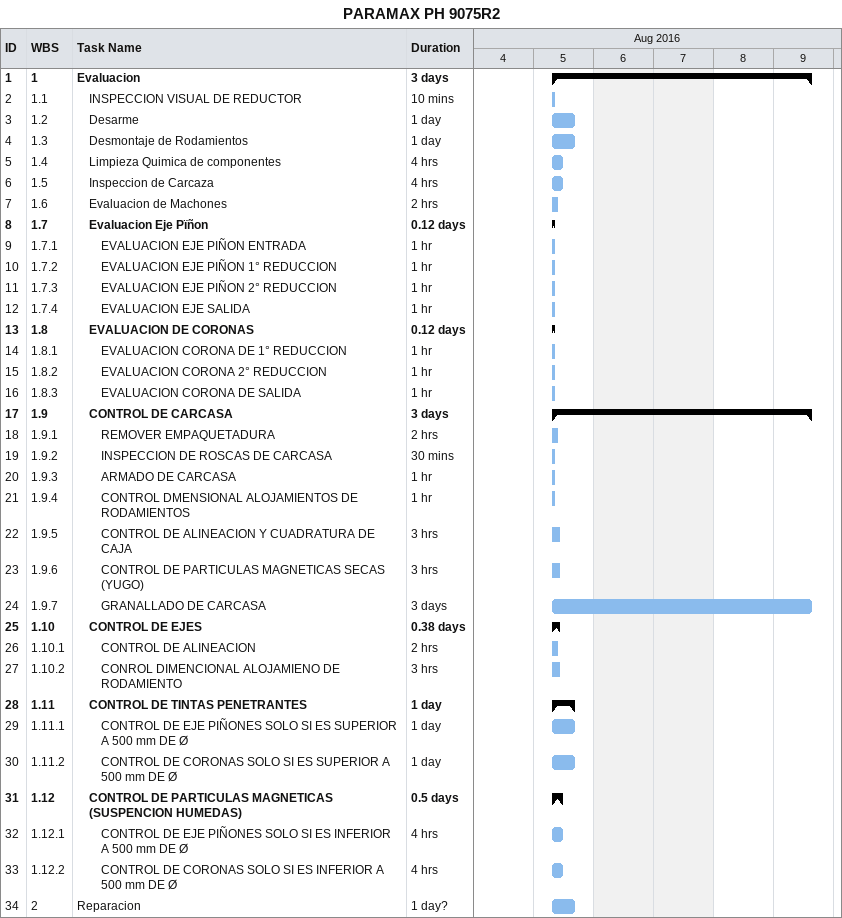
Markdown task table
PARAMAX PH 9075R2

| ID | WBS | Task | Duration | Start | Finish |
|---|---|---|---|---|---|
| 1 | 1 | **Evaluacion** | 3d | 2016-08-05 | 2016-08-09 |
| 2 | 1.1 | INSPECCION VISUAL DE REDUCTOR | 10min | 2016-08-05 | 2016-08-05 |
| 3 | 1.2 | Desarme | 1d | 2016-08-05 | 2016-08-05 |
| 4 | 1.3 | Desmontaje de Rodamientos | 1d | 2016-08-05 | 2016-08-05 |
| 5 | 1.4 | Limpieza Quimica de componentes | 4h | 2016-08-05 | 2016-08-05 |
| 6 | 1.5 | Inspeccion de Carcaza | 4h | 2016-08-05 | 2016-08-05 |
| 7 | 1.6 | Evaluacion de Machones | 2h | 2016-08-05 | 2016-08-05 |
| 8 | 1.7 | **Evaluacion Eje Pïñon** | 0.12d | 2016-08-05 | 2016-08-05 |
| 9 | 1.7.1 | EVALUACION EJE PIÑON ENTRADA | 1h | 2016-08-05 | 2016-08-05 |
| 10 | 1.7.2 | EVALUACION EJE PIÑON 1° REDUCCION | 1h | 2016-08-05 | 2016-08-05 |
| 11 | 1.7.3 | EVALUACION EJE PIÑON 2° REDUCCION | 1h | 2016-08-05 | 2016-08-05 |
| 12 | 1.7.4 | EVALUACION EJE SALIDA | 1h | 2016-08-05 | 2016-08-05 |
| 13 | 1.8 | **EVALUACION DE CORONAS** | 0.12d | 2016-08-05 | 2016-08-05 |
| 14 | 1.8.1 | EVALUACION CORONA DE 1° REDUCCION | 1h | 2016-08-05 | 2016-08-05 |
| 15 | 1.8.2 | EVALUACION CORONA 2° REDUCCION | 1h | 2016-08-05 | 2016-08-05 |
| 16 | 1.8.3 | EVALUACION CORONA DE SALIDA | 1h | 2016-08-05 | 2016-08-05 |
| 17 | 1.9 | **CONTROL DE CARCASA** | 3d | 2016-08-05 | 2016-08-09 |
| 18 | 1.9.1 | REMOVER EMPAQUETADURA | 2h | 2016-08-05 | 2016-08-05 |
| 19 | 1.9.2 | INSPECCION DE ROSCAS DE CARCASA | 30min | 2016-08-05 | 2016-08-05 |
| 20 | 1.9.3 | ARMADO DE CARCASA | 1h | 2016-08-05 | 2016-08-05 |
| 21 | 1.9.4 | CONTROL DMENSIONAL ALOJAMIENTOS DE RODAMIENTOS | 1h | 2016-08-05 | 2016-08-05 |
| 22 | 1.9.5 | CONTROL DE ALINEACION Y CUADRATURA DE CAJA | 3h | 2016-08-05 | 2016-08-05 |
| 23 | 1.9.6 | CONTROL DE PARTICULAS MAGNETICAS SECAS (YUGO) | 3h | 2016-08-05 | 2016-08-05 |
| 24 | 1.9.7 | GRANALLADO DE CARCASA | 3d | 2016-08-05 | 2016-08-09 |
| 25 | 1.10 | **CONTROL DE EJES** | 0.38d | 2016-08-05 | 2016-08-05 |
| 26 | 1.10.1 | CONTROL DE ALINEACION | 2h | 2016-08-05 | 2016-08-05 |
| 27 | 1.10.2 | CONROL DIMENCIONAL ALOJAMIENO DE RODAMIENTO | 3h | 2016-08-05 | 2016-08-05 |
| 28 | 1.11 | **CONTROL DE TINTAS PENETRANTES** | 1d | 2016-08-05 | 2016-08-05 |
| 29 | 1.11.1 | CONTROL DE EJE PIÑONES SOLO SI ES SUPERIOR A 500 mm DE Ø | 1d | 2016-08-05 | 2016-08-05 |
| 30 | 1.11.2 | CONTROL DE CORONAS SOLO SI ES SUPERIOR A 500 mm DE Ø | 1d | 2016-08-05 | 2016-08-05 |
| 31 | 1.12 | **CONTROL DE PARTICULAS MAGNETICAS (SUSPENCION HUMEDAS)** | 0.5d | 2016-08-05 | 2016-08-05 |
| 32 | 1.12.1 | CONTROL DE EJE PIÑONES SOLO SI ES INFERIOR A 500 mm DE Ø | 4h | 2016-08-05 | 2016-08-05 |
| 33 | 1.12.2 | CONTROL DE CORONAS SOLO SI ES INFERIOR A 500 mm DE Ø | 4h | 2016-08-05 | 2016-08-05 |
| 34 | 2 | Reparacion | 1d? | 2016-08-05 | 2016-08-05 |
